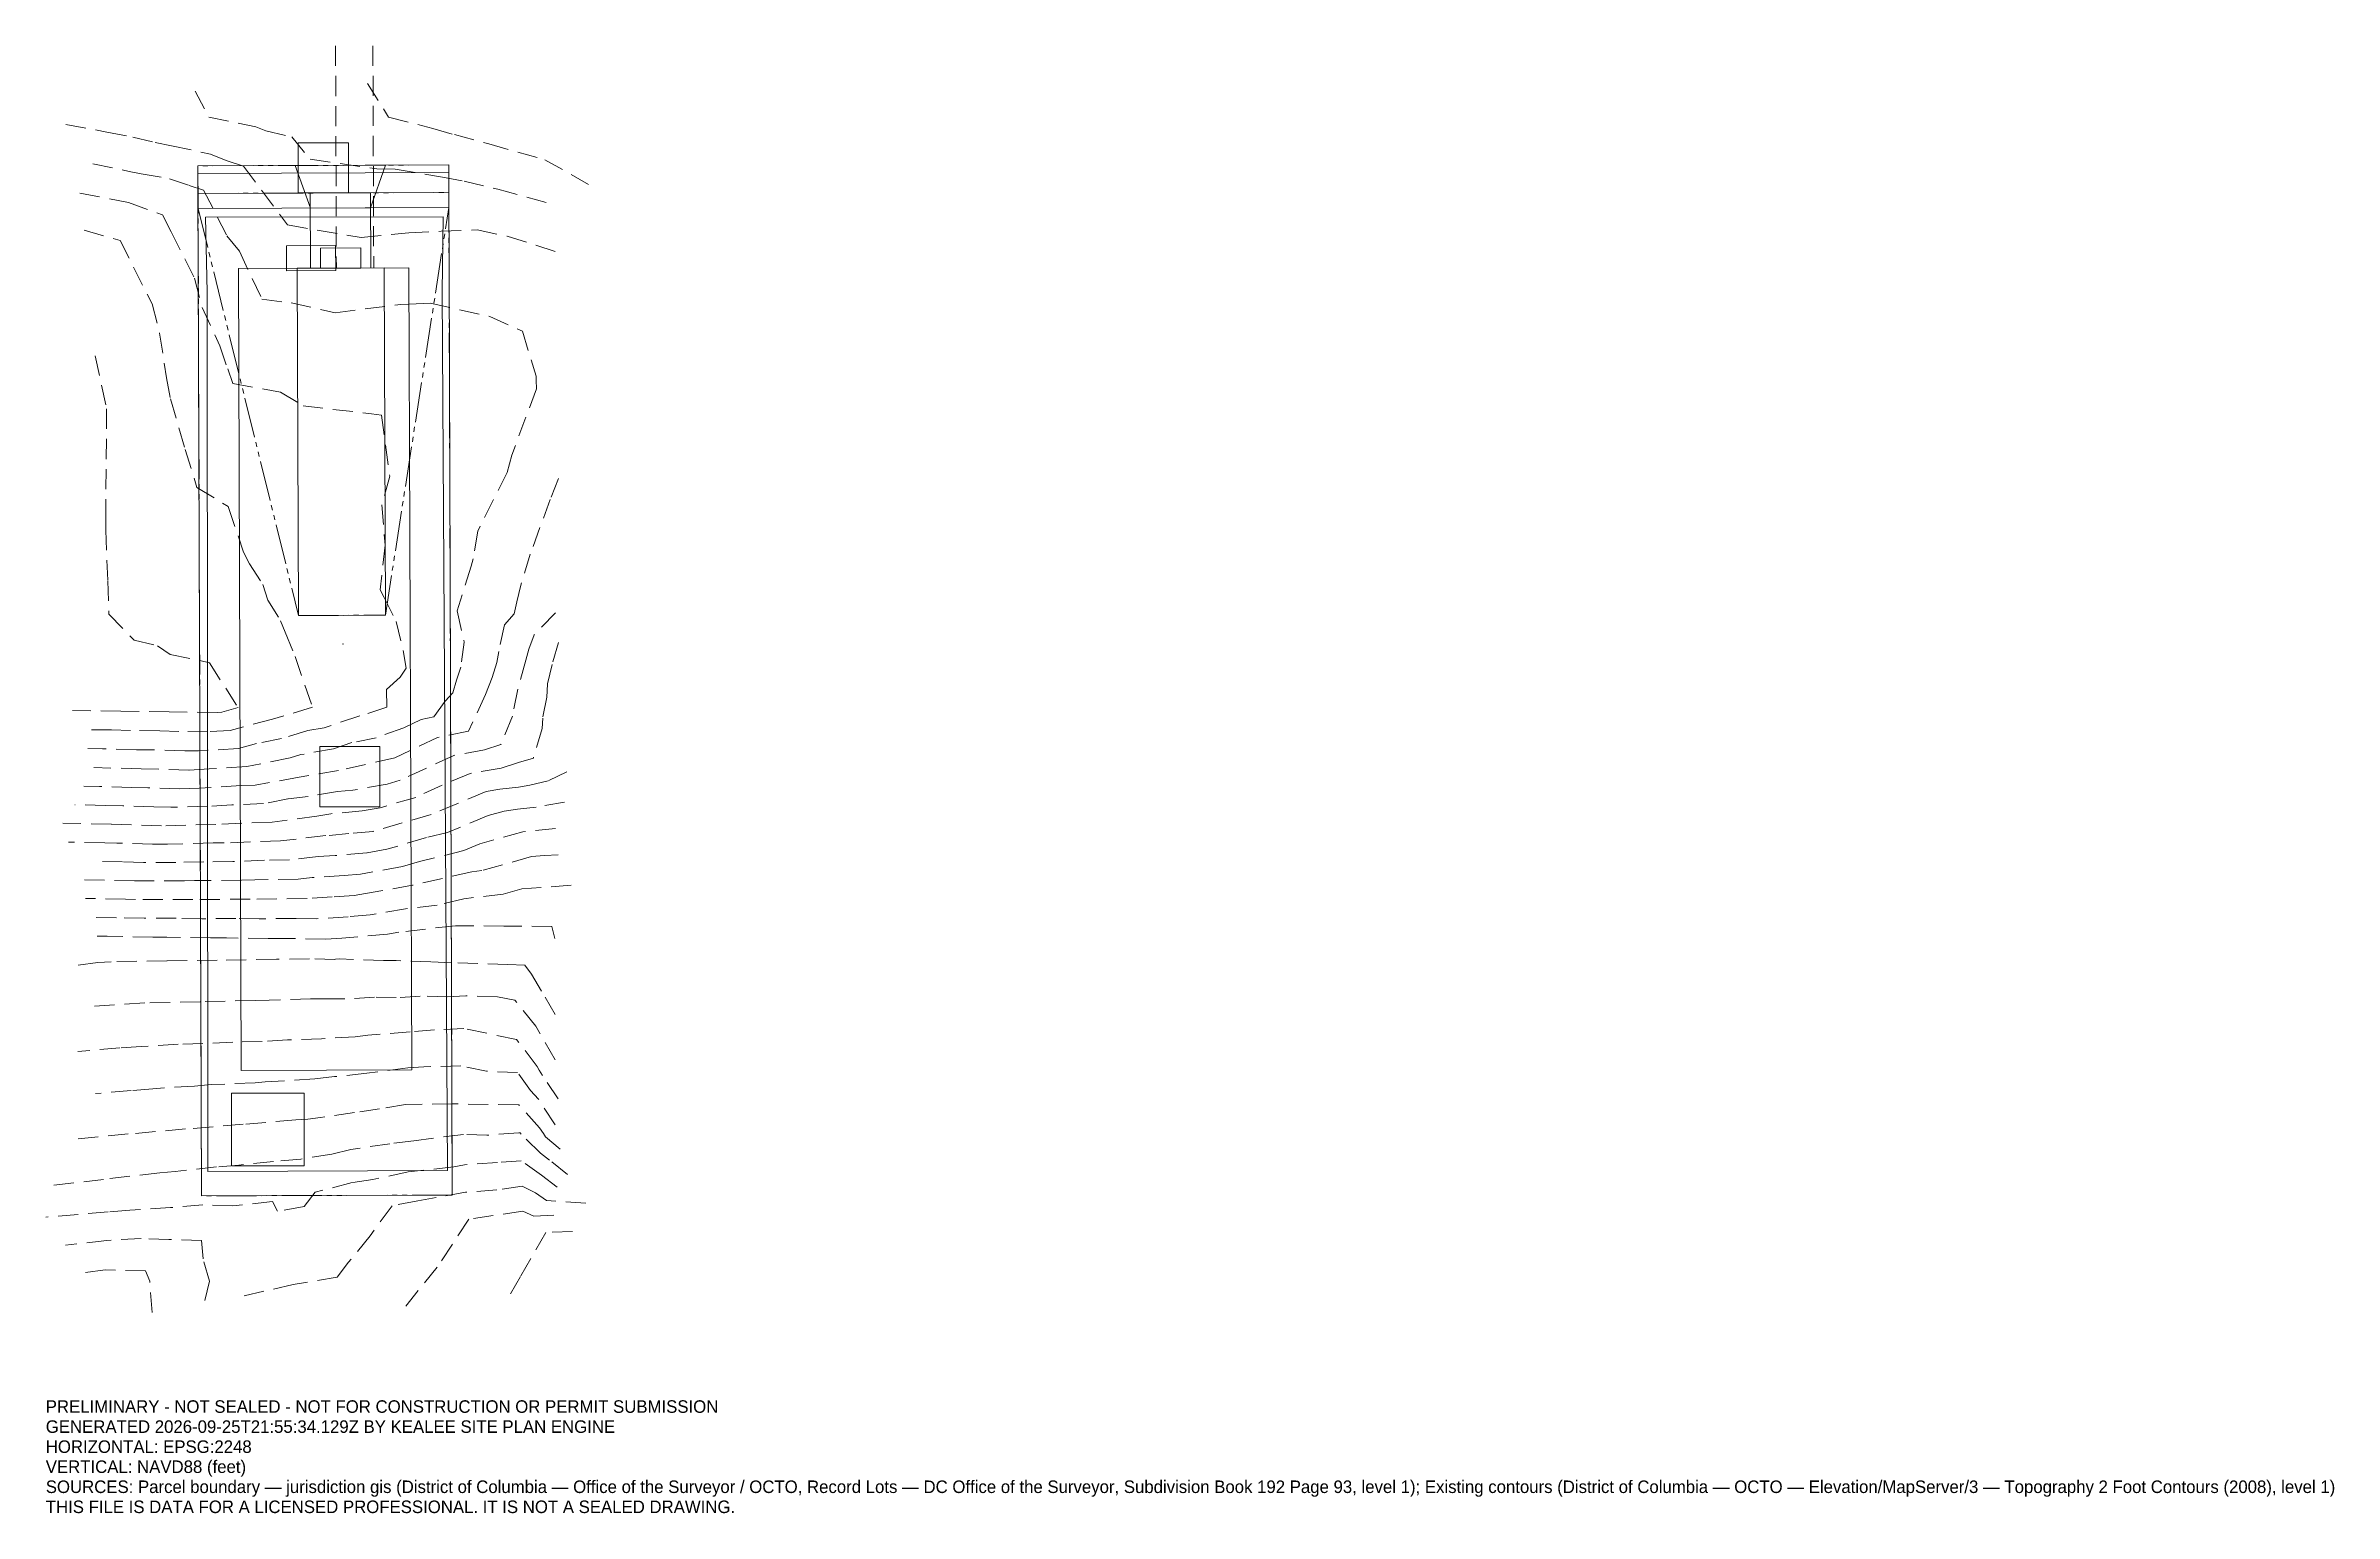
# Model space of a CAD drawing. Extents: x 1294089 to 1294545, y 461495 to 461788.
import ezdxf

# ---------------------------------------------------------------- set-up
doc = ezdxf.new("R2010")
doc.units = 0
doc.linetypes.add('DASHED', pattern=[6, 4, -2])
doc.linetypes.add('PHANTOM', pattern=[13, 8, -1, 1, -1, 1, -1])
for name, color, linetype, lineweight in [('C-ANNO-NPLT', 250, 'Continuous', 0), ('C-BLDG-FTPR-N', 6, 'Continuous', 0), ('C-LODS', 30, 'PHANTOM', 0), ('C-PVMT', 8, 'Continuous', 0), ('C-SITE-N', 6, 'Continuous', 0), ('C-STRM-AREA', 150, 'PHANTOM', 0), ('C-SWMG', 92, 'Continuous', 0), ('C-TOPO-MAJR-E', 32, 'DASHED', 0), ('C-TOPO-SPOT', 7, 'Continuous', 0), ('C-TOPO-SURF', 253, 'Continuous', 0), ('C-UTIL', 4, 'DASHED', 0), ('L-PLNT-TREE', 90, 'Continuous', 0), ('V-PROP-BNDY', 7, 'Continuous', 0)]:
    doc.layers.add(name, color=color, linetype=linetype, lineweight=lineweight)

msp = doc.modelspace()

# ---------------------------------------------------------------- linework, layer by layer
at = {"layer": 'C-BLDG-FTPR-N'}
msp.add_lwpolyline([(1294156.46, 461743.86), (1294139.14, 461743.8), (1294139.38, 461674.52), (1294156.7, 461674.58), (1294156.46, 461743.86)], close=True, dxfattribs=at)
at = {"layer": 'C-LODS'}
msp.add_lwpolyline([(1294119.33, 461764.23), (1294119.36, 461755.73), (1294139.38, 461674.52), (1294156.7, 461674.58), (1294169.36, 461755.9), (1294169.34, 461758.9), (1294169.33, 461762.9), (1294169.33, 461764.4), (1294119.33, 461764.23)], close=True, dxfattribs=at)
at = {"layer": 'C-PVMT'}
for points in [[(1294169.33, 461764.4), (1294119.33, 461764.23), (1294119.33, 461762.73), (1294169.33, 461762.9), (1294169.33, 461764.4)], [(1294138.73, 461764.3), (1294156.72, 461764.36), (1294153.75, 461755.85), (1294141.75, 461755.81), (1294138.73, 461764.3)], [(1294169.34, 461758.9), (1294119.34, 461758.73), (1294119.36, 461755.73), (1294169.36, 461755.9), (1294169.34, 461758.9)], [(1294153.74, 461758.85), (1294141.74, 461758.81), (1294141.8, 461743.81), (1294153.8, 461743.85), (1294153.74, 461758.85)], [(1294146.8, 461743.32), (1294146.78, 461748.32), (1294136.98, 461748.29), (1294137, 461743.29), (1294146.8, 461743.32)], [(1294151.78, 461747.84), (1294143.78, 461747.81), (1294143.8, 461743.81), (1294151.8, 461743.84), (1294151.78, 461747.84)]]:
    msp.add_lwpolyline(points, close=True, dxfattribs=at)
at = {"layer": 'C-SITE-N'}
for points in [[(1294169.07, 461563.81), (1294121.28, 461563.57), (1294121.19, 461739.06), (1294120.87, 461753.97), (1294168.2, 461754.04), (1294168.04, 461739.09), (1294169.07, 461563.81)], [(1294161.95, 461583.88), (1294161.4, 461743.88), (1294127.4, 461743.76), (1294127.96, 461583.76), (1294161.95, 461583.88)]]:
    msp.add_lwpolyline(points, close=True, dxfattribs=at)
at = {"layer": 'C-STRM-AREA'}
msp.add_lwpolyline([(1294170.04, 461558.9), (1294120.04, 461558.73), (1294119.4, 461743.73), (1294119.34, 461758.73), (1294169.34, 461758.9), (1294169.4, 461743.9), (1294170.04, 461558.9)], close=True, dxfattribs=at)
at = {"layer": 'C-SWMG'}
msp.add_lwpolyline([(1294126.04, 461564.73), (1294140.5, 461564.73), (1294140.5, 461579.19), (1294126.04, 461579.19), (1294126.04, 461564.73)], close=True, dxfattribs=at)
at = {"layer": 'C-TOPO-MAJR-E'}
for points in [[(1294118.76, 461779.15), (1294121.48, 461773.95), (1294130.9, 461772.03), (1294132.89, 461771.22), (1294138.05, 461769.99), (1294141.73, 461765.55), (1294155.02, 461763.6), (1294158.68, 461763.54), (1294168.11, 461761.99), (1294172.39, 461761.2), (1294179.14, 461759.57), (1294190.29, 461756.52)], [(1294153.12, 461780.64), (1294157.36, 461773.96), (1294166.18, 461771.67), (1294170.47, 461770.45), (1294177.34, 461768.61), (1294188.51, 461765.45), (1294198.37, 461759.87)], [(1294093.02, 461772.51), (1294101.14, 461770.96), (1294106.38, 461769.95), (1294110.77, 461768.89), (1294114.06, 461768.23), (1294121.84, 461766.57), (1294124.93, 461765.31), (1294128.39, 461764.17), (1294137.21, 461752.43), (1294151.89, 461749.94), (1294161.4, 461750.86), (1294167.85, 461751.17), (1294175.03, 461751.43), (1294181.01, 461750.2), (1294192.27, 461746.61)], [(1294098.37, 461764.66), (1294105.59, 461763.13), (1294108.04, 461762.66), (1294113.65, 461761.63), (1294117.55, 461760.33), (1294120.45, 461759.38), (1294125.1, 461750.29), (1294127.6, 461747.19), (1294132.09, 461737.6), (1294137.94, 461736.88), (1294146.7, 461734.91), (1294159.78, 461736.58), (1294162.86, 461736.72), (1294165.62, 461736.82), (1294177.53, 461734.19), (1294184.02, 461731.24), (1294186.75, 461722.25), (1294186.77, 461721.45)], [(1294095.79, 461758.78), (1294105.5, 461756.89), (1294112.28, 461754.46), (1294114, 461751.04), (1294118.67, 461741.81), (1294120.17, 461736), (1294123.68, 461728.34), (1294125.27, 461723.76)], [(1294096.66, 461751.39), (1294103.81, 461749.35), (1294110.18, 461736.7), (1294111.69, 461730.82), (1294113.08, 461721.94), (1294113.87, 461717.74), (1294116.76, 461707.67), (1294119.14, 461700.08), (1294125.35, 461696.29), (1294125.42, 461696.07)], [(1294098.84, 461726.32), (1294101.13, 461715.74), (1294100.95, 461694.49), (1294100.98, 461691.56), (1294101.34, 461681.42)], [(1294125.27, 461723.76), (1294126.29, 461720.8), (1294135.8, 461719.06), (1294140.29, 461716.33), (1294153.91, 461714.77), (1294155.92, 461714.5), (1294157.59, 461702.3), (1294155.99, 461696.63), (1294156.65, 461688.56), (1294155.65, 461679.67), (1294156.45, 461678.08)], [(1294186.77, 461721.45), (1294186.81, 461719.72), (1294181.94, 461706.52), (1294180.96, 461703.05), (1294175.12, 461691.35), (1294174.24, 461685.85), (1294173.78, 461684.39)], [(1294191.23, 461701.85), (1294189.59, 461697.69), (1294185.59, 461686.77), (1294183.74, 461680.59), (1294182.94, 461677.24)], [(1294125.42, 461696.07), (1294128.42, 461687.18), (1294129.63, 461684.82), (1294132.28, 461680.68), (1294133.28, 461677.56), (1294135.82, 461673.44), (1294136.73, 461671.2)], [(1294101.34, 461681.42), (1294101.58, 461674.79), (1294106.63, 461669.61), (1294111.3, 461668.44), (1294113.81, 461666.77), (1294121.64, 461665.09), (1294127.35, 461656.14), (1294124.07, 461655.23), (1294123.19, 461655.17), (1294113.58, 461655.31), (1294103.97, 461655.44), (1294094.35, 461655.58)], [(1294173.78, 461684.39), (1294171, 461675.43), (1294172.43, 461669.22), (1294171.74, 461664.21), (1294170.89, 461661.61), (1294170.17, 461659.09), (1294168.62, 461657.43), (1294166.38, 461654.28), (1294163.83, 461653.78), (1294160.37, 461652.13), (1294154.89, 461650.14), (1294150.02, 461649.15), (1294146.39, 461647.95), (1294139.85, 461646.76), (1294137.73, 461646.13), (1294129.05, 461644.37), (1294121.58, 461643.91), (1294117.54, 461643.68), (1294107.99, 461643.93), (1294098.57, 461644.17)], [(1294182.94, 461677.24), (1294182.36, 461674.85), (1294180.43, 461672.63), (1294179.32, 461667.36), (1294178.9, 461665.16), (1294177.97, 461662.18), (1294176.68, 461658.76), (1294173.31, 461651.42), (1294167.08, 461650.19), (1294158.61, 461646.15), (1294147.38, 461643.6), (1294139.5, 461642.27), (1294130.73, 461640.69), (1294127.97, 461640.58), (1294119.59, 461640.07), (1294115.72, 461639.97), (1294109.37, 461640.14), (1294106.17, 461640.23), (1294099.71, 461640.4), (1294096.61, 461640.47)], [(1294156.45, 461678.08), (1294158.86, 461673.34), (1294160.24, 461667.52), (1294160.88, 461663.99), (1294159.67, 461662.23), (1294156.9, 461659.79), (1294157, 461656.25), (1294151.58, 461654.47), (1294144.48, 461652.14), (1294141.25, 461651.55), (1294135.97, 461649.98), (1294131.03, 461649), (1294127.39, 461647.99), (1294119.42, 461647.5), (1294116.7, 461647.53), (1294109.85, 461647.72), (1294107.05, 461647.75), (1294100.28, 461647.93), (1294097.41, 461647.96)], [(1294190.6, 461675.07), (1294186.37, 461670.69), (1294185.3, 461667.8), (1294184.71, 461665.61), (1294183.1, 461659.82), (1294182.04, 461654.44), (1294179.73, 461648.76), (1294176.46, 461647.71), (1294170.33, 461646.6), (1294159.66, 461641.66), (1294157.06, 461640.9), (1294150.2, 461639.65), (1294147.14, 461639.38), (1294141.28, 461638.39), (1294137.24, 461637.92), (1294132.42, 461637.01), (1294126.09, 461636.75), (1294121.24, 461636.45), (1294113.9, 461636.27), (1294110.52, 461636.35), (1294104.36, 461636.54), (1294100.86, 461636.63), (1294094.79, 461636.77)], [(1294191.24, 461669.11), (1294189.96, 461664.76), (1294189.02, 461660.8), (1294188.88, 461658.24), (1294188.07, 461654.04), (1294187.98, 461651.99), (1294186.22, 461646.08), (1294183.24, 461645.17), (1294179.77, 461644.05), (1294173.58, 461643), (1294168.01, 461640.69), (1294162.75, 461638.24), (1294155.67, 461636.18), (1294152.09, 461635.53), (1294145.85, 461634.97), (1294143.06, 461634.5), (1294134.1, 461633.32), (1294122.9, 461632.83), (1294112.08, 461632.56), (1294102.01, 461632.86), (1294092.36, 461633.08)], [(1294136.73, 461671.2), (1294138.7, 461666.31), (1294142.18, 461656.2), (1294134.21, 461653.82), (1294125.73, 461651.61), (1294121.3, 461651.34), (1294115.52, 461651.41), (1294111.71, 461651.51), (1294105.89, 461651.59), (1294102.12, 461651.68), (1294096.26, 461651.76)], [(1294192.88, 461643.33), (1294189.19, 461641.53), (1294185.48, 461640.64), (1294183.22, 461640.24), (1294179.55, 461639.86), (1294176.82, 461639.41), (1294165.84, 461634.83), (1294154.29, 461631.46), (1294149.45, 461631), (1294144.85, 461630.6), (1294135.82, 461629.58), (1294124.59, 461629.15), (1294122.35, 461629.14), (1294113.27, 461628.9), (1294110.28, 461628.89), (1294103.15, 461629.11), (1294100.74, 461629.16), (1294093.5, 461629.32)], [(1294192.45, 461637.3), (1294186.79, 461636.29), (1294183.04, 461635.9), (1294180.36, 461635.5), (1294177.22, 461634.62), (1294169.08, 461631.24), (1294164.92, 461630.21), (1294156.98, 461627.89), (1294153.02, 461627.16), (1294146.67, 461626.61), (1294143.33, 461626.42), (1294137.57, 461625.75), (1294132.61, 461625.68), (1294126.29, 461625.42), (1294120.51, 461625.39), (1294114.95, 461625.24), (1294108.48, 461625.23), (1294104.29, 461625.36), (1294098.92, 461625.47)], [(1294190.63, 461632.05), (1294184.09, 461631.37), (1294175.56, 461628.97), (1294172.35, 461627.63), (1294163.52, 461625.45), (1294160.1, 461624.45), (1294151.77, 461622.9), (1294148.5, 461622.62), (1294142.1, 461622.25), (1294139.32, 461621.92), (1294130.7, 461621.81), (1294128, 461621.7), (1294118.67, 461621.64), (1294116.62, 461621.58), (1294106.69, 461621.58), (1294095.79, 461621.82)], [(1294191.14, 461626.8), (1294188.41, 461626.61), (1294185.81, 461626.41), (1294175.96, 461623.64), (1294173.92, 461623.41), (1294162.12, 461620.7), (1294152.76, 461619.06), (1294150.51, 461618.64), (1294146.1, 461618.38), (1294141.08, 461618.08), (1294129.73, 461617.92), (1294118.33, 461617.86), (1294106.9, 461617.86), (1294104.88, 461617.9), (1294096.93, 461618.07)], [(1294193.74, 461620.7), (1294183.91, 461619.97), (1294180.22, 461618.93), (1294172.34, 461618.02), (1294167.06, 461616.74), (1294160.75, 461616.02), (1294153.7, 461614.79), (1294149.27, 461614.4), (1294142.94, 461614.03), (1294138.87, 461614.1), (1294131.53, 461613.99), (1294126.9, 461614.07), (1294120.09, 461614.02), (1294114.97, 461614.12), (1294108.62, 461614.11), (1294103.07, 461614.21), (1294098.07, 461614.32)], [(1294190.51, 461610.1), (1294189.91, 461612.5), (1294182.87, 461612.54), (1294180.32, 461612.56), (1294170.7, 461612.64), (1294159.37, 461611.34), (1294157.16, 461610.96), (1294148.02, 461610.17), (1294144.8, 461609.98), (1294136.91, 461610.11), (1294133.33, 461610.06), (1294125.01, 461610.21), (1294121.84, 461610.19), (1294113.12, 461610.35), (1294110.34, 461610.35), (1294101.26, 461610.53), (1294099.21, 461610.57)], [(1294190.55, 461594.94), (1294187.86, 461599.6), (1294185.84, 461602.97), (1294184.54, 461604.78), (1294181.14, 461604.89), (1294175.12, 461605.07), (1294169.87, 461605.24), (1294165.76, 461605.45), (1294158.84, 461605.66), (1294156.32, 461605.72), (1294147.51, 461606), (1294146.77, 461605.93), (1294146.65, 461605.92), (1294141.56, 461606.01), (1294134.97, 461605.93), (1294123.17, 461605.76), (1294113.14, 461605.62), (1294102.05, 461605.45), (1294099.39, 461605.27), (1294094.24, 461604.62)], [(1294190.54, 461585.85), (1294186.68, 461592.61), (1294182.54, 461597.75), (1294179.03, 461598.47), (1294172.77, 461598.66), (1294169.03, 461598.46), (1294163.66, 461598.59), (1294158.85, 461598.28), (1294154.53, 461598.36), (1294148.6, 461598.03), (1294145.39, 461598.07), (1294141.78, 461598.02), (1294133.56, 461597.76), (1294130.78, 461597.72), (1294119.76, 461597.46), (1294108.71, 461597.24), (1294097.4, 461596.47)], [(1294187.4, 461583.84), (1294186.99, 461584.56), (1294182.83, 461589.95), (1294172.37, 461592.11), (1294166.53, 461591.86), (1294161.67, 461591.45), (1294153.22, 461590.77), (1294150.68, 461590.49), (1294144, 461590.06), (1294137.18, 461589.85), (1294132.14, 461589.54), (1294126.31, 461589.4), (1294120.29, 461589.12), (1294115.38, 461589.01), (1294108.01, 461588.54), (1294103.75, 461588.25), (1294095.37, 461587.54)], [(1294183.05, 461583.37), (1294176.87, 461583.59), (1294171.75, 461584.65), (1294164.38, 461584.5), (1294161.18, 461584.26), (1294153.01, 461583.18), (1294146.56, 461582.52), (1294142.61, 461582.05), (1294132.73, 461581.48), (1294130.71, 461581.3), (1294121.95, 461580.92), (1294118.64, 461580.65), (1294110.34, 461580.12), (1294106.02, 461579.73), (1294098.89, 461579.14)], [(1294190.54, 461572.89), (1294187.24, 461578.01), (1294185.64, 461579.78), (1294183.08, 461583.37), (1294183.05, 461583.37)], [(1294191.19, 461578.06), (1294188.03, 461582.74), (1294187.4, 461583.84)], [(1294183.2, 461576.91), (1294170.05, 461577.09), (1294160.75, 461576.99), (1294155.55, 461576.08), (1294150.54, 461575.35), (1294143.74, 461574.35), (1294141.23, 461574.05), (1294138.87, 461573.92), (1294128.37, 461573.01), (1294116.87, 461572.08), (1294105.43, 461571.08), (1294094.09, 461569.95)], [(1294188.23, 461571.16), (1294187.46, 461572.34), (1294183.33, 461576.91), (1294183.2, 461576.91)], [(1294183.33, 461571.31), (1294176.93, 461570.83), (1294172.27, 461571.01), (1294162.35, 461569.74), (1294157.62, 461569.14), (1294149.8, 461568.01), (1294146.05, 461567.03), (1294139.85, 461566.08), (1294134.37, 461565.61), (1294127.47, 461564.86), (1294123.01, 461564.51), (1294114.77, 461563.58), (1294111.73, 461563.32), (1294100.52, 461562.03), (1294089.82, 461560.75)], [(1294183.81, 461571.07), (1294183.55, 461571.33), (1294183.33, 461571.31)], [(1294193.03, 461563), (1294189.43, 461565.87), (1294187.65, 461567.26), (1294183.81, 461571.07)], [(1294191.58, 461568.03), (1294188.63, 461570.53), (1294188.23, 461571.16)], [(1294190.95, 461560.44), (1294187.82, 461562.89), (1294183.76, 461565.75), (1294179.03, 461565.39), (1294172.5, 461564.93), (1294170.33, 461564.53), (1294161.27, 461563.53), (1294154.2, 461561.98), (1294150.06, 461561.38), (1294142.7, 461559.45), (1294140.49, 461556.58), (1294135.17, 461555.65), (1294134.17, 461557.59), (1294126.26, 461556.72), (1294120.32, 461556.94), (1294113.86, 461556.4), (1294105.74, 461555.89), (1294101.43, 461555.54), (1294088.99, 461554.48)], [(1294196.68, 461557.27), (1294188.85, 461557.84), (1294186.67, 461559.36), (1294183.96, 461560.66), (1294178.93, 461559.91), (1294172.71, 461559.47), (1294163.19, 461557.72), (1294158.03, 461556.77), (1294153.66, 461550.76), (1294149.36, 461545.48), (1294147.1, 461542.53), (1294138.33, 461541.02), (1294128.01, 461538.67)], [(1294190.32, 461554.86), (1294186.3, 461554.68), (1294184.14, 461555.71), (1294173.37, 461554.09), (1294167.04, 461544.49), (1294160.45, 461536.33)], [(1294120.68, 461537.85), (1294121.61, 461541.69), (1294120.37, 461546.14), (1294120.03, 461549.85), (1294113.55, 461550.06), (1294108.01, 461550.21), (1294101.15, 461549.86), (1294092.93, 461548.89)], [(1294193.99, 461551.65), (1294188.7, 461551.41), (1294183.66, 461542.68), (1294180.73, 461537.57)], [(1294110.21, 461535.45), (1294109.71, 461541.72), (1294108.88, 461543.76), (1294100.86, 461543.98), (1294095.13, 461543.16)]]:
    msp.add_lwpolyline(points, dxfattribs=at)
at = {"layer": 'C-TOPO-SPOT'}
msp.add_point((1294148.23, 461668.83), dxfattribs=at)
at = {"layer": 'C-TOPO-SURF'}
msp.add_lwpolyline([(1294169.33, 461762.9), (1294119.33, 461762.73), (1294119.34, 461758.73), (1294169.34, 461758.9), (1294169.33, 461762.9)], close=True, dxfattribs=at)
at = {"layer": 'C-UTIL'}
for points in [[(1294146.78, 461788.16), (1294146.93, 461743.82)], [(1294154.22, 461788.19), (1294154.38, 461743.85)]]:
    msp.add_lwpolyline(points, dxfattribs=at)
at = {"layer": 'L-PLNT-TREE'}
for points in [[(1294139.33, 461758.82), (1294149.33, 461758.82), (1294149.33, 461768.82), (1294139.33, 461768.82), (1294139.33, 461758.82)], [(1294143.63, 461636.37), (1294155.63, 461636.37), (1294155.63, 461648.37), (1294143.63, 461648.37), (1294143.63, 461636.37)]]:
    msp.add_lwpolyline(points, close=True, dxfattribs=at)
at = {"layer": 'V-PROP-BNDY'}
msp.add_lwpolyline([(1294170.04, 461558.9), (1294120.04, 461558.73), (1294119.4, 461743.73), (1294119.34, 461758.73), (1294169.34, 461758.9), (1294169.4, 461743.9), (1294170.04, 461558.9)], close=True, dxfattribs=at)

# ---------------------------------------------------------------- texts
at = {"layer": 'C-ANNO-NPLT'}
for s, p in [('PRELIMINARY - NOT SEALED - NOT FOR CONSTRUCTION OR PERMIT SUBMISSION', (1294088.99, 461515.45)), ('GENERATED 2026-09-25T21:55:34.129Z BY KEALEE SITE PLAN ENGINE', (1294088.99, 461511.45)), ('HORIZONTAL: EPSG:2248', (1294088.99, 461507.45)), ('VERTICAL: NAVD88 (feet)', (1294088.99, 461503.45)), ('SOURCES: Parcel boundary — jurisdiction gis (District of Columbia — Office of the Surveyor / OCTO, Record Lots — DC Office of the Surveyor, Subdivision Book 192 Page 93, level 1); Existing contours (District of Columbia — OCTO — Elevation/MapServer/3 — Topography 2 Foot Contours (2008), level 1)', (1294088.99, 461499.45)), ('THIS FILE IS DATA FOR A LICENSED PROFESSIONAL. IT IS NOT A SEALED DRAWING.', (1294088.99, 461495.45))]:
    msp.add_text(s, height=2.5, dxfattribs=at).set_placement(p)

doc.saveas('drawing.dxf')
